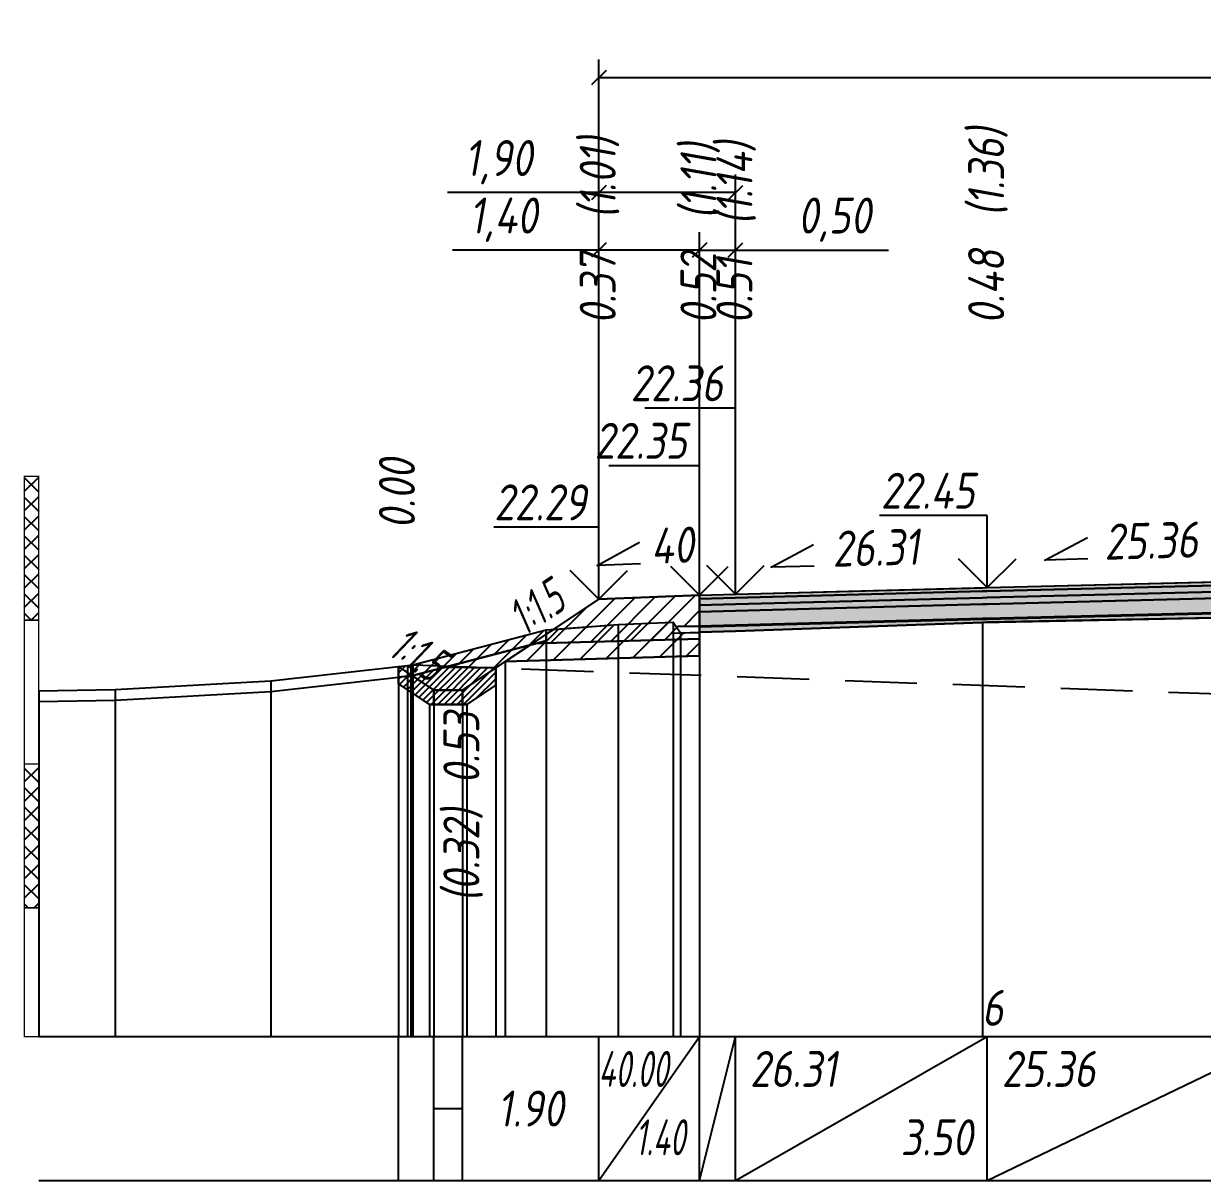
# Model space of a CAD drawing. Extents: x -717 to 1451, y -133302 to 233.
# Drawn here: x 78.9 to 160.9, y -95447 to -95366.6 of the extents above; entities that cross this region are included whole.
import ezdxf
from ezdxf.enums import TextEntityAlignment as Align

# ---------------------------------------------------------------- set-up
doc = ezdxf.new("R2010")
doc.units = 0
doc.linetypes.add('штриховая', pattern=[0.75, 0.5, -0.25])
for name, color, linetype in [('Интерполированный поперечник', 2, 'Continuous'), ('Код_514', 1, 'Continuous'), ('Контур_0', 7, 'Continuous'), ('Контур_2521', 7, 'Continuous'), ('Контур_2564', 7, 'Continuous'), ('Контур_2660', 7, 'Continuous'), ('Контур_2665', 7, 'Continuous'), ('Контур_400', 7, 'Continuous'), ('Контур_508', 7, 'Continuous'), ('Контур_512', 7, 'Continuous'), ('Контур_513', 7, 'Continuous'), ('Контур_818', 7, 'Continuous'), ('Красный поперечник', 1, 'Continuous'), ('Линейка абсолютных высот', 7, 'Continuous'), ('Объём_2501', 7, 'Continuous'), ('Объём_2564', 7, 'Continuous'), ('Объём_2650', 7, 'Continuous'), ('Объём_2660', 7, 'Continuous'), ('Объём_2661', 7, 'Continuous'), ('Объём_2663', 7, 'Continuous'), ('Объём_2664', 7, 'Continuous'), ('Объём_2665', 7, 'Continuous'), ('Объём_2666', 7, 'Continuous'), ('Откосы', 7, 'Continuous'), ('Отметки покрытия', 7, 'Continuous'), ('Рабочие отметки', 7, 'Continuous'), ('Рабочие отметки доп.', 7, 'Continuous'), ('Слои выравнивания', 7, 'Continuous'), ('Таблица', 7, 'Continuous'), ('Уклоны проезжей части', 7, 'Continuous'), ('Черный поперечник', 3, 'Continuous')]:
    doc.layers.add(name, color=color, linetype=linetype)
for name, color, linetype, true_color in [('Контур_2540', 2, 'Continuous', 0xffff00), ('Контур_2560', 2, 'Continuous', 0xffff00), ('Контур_2561', 7, 'Continuous', 0xff8040), ('Контур_2562', 3, 'Continuous', 0x00ff00), ('Контур_2563', 7, 'Continuous', 0xff8000), ('Контур_2570', 7, 'Continuous', 0x80ff00), ('Контур_2583', 3, 'Continuous', 0x00ff00), ('Контур_2584', 3, 'Continuous', 0x00ff00), ('Контур_2725', 7, 'Continuous', 0x323232), ('Контур_2736', 4, 'Continuous', 0x00ffff), ('Контур_2737', 4, 'Continuous', 0x00ffff), ('Контур_2738', 4, 'Continuous', 0x00ffff), ('Контур_2739', 4, 'Continuous', 0x00ffff), ('Контур_2741', 4, 'Continuous', 0x00ffff), ('Контур_2742', 4, 'Continuous', 0x00ffff), ('Контур_2743', 4, 'Continuous', 0x00ffff), ('Контур_2744', 7, 'Continuous', 0xa4ffff), ('Контур_2745', 7, 'Continuous', 0xa4ffff), ('Контур_2747', 4, 'Continuous', 0x00ffff), ('Контур_2748', 4, 'Continuous', 0x00ffff), ('Контур_2749', 4, 'Continuous', 0x00ffff), ('Контур_2750', 4, 'Continuous', 0x00ffff), ('Контур_2751', 4, 'Continuous', 0x00ffff), ('Контур_2752', 4, 'Continuous', 0x00ffff), ('Контур_2760', 7, 'Continuous', 0x323232), ('Контур_2761', 7, 'Continuous', 0x323232), ('Контур_2762', 7, 'Continuous', 0x323232), ('Контур_2763', 7, 'Continuous', 0x323232), ('Контур_2764', 7, 'Continuous', 0x323232), ('Контур_2765', 7, 'Continuous', 0x323232), ('Контур_402', 7, 'Continuous', 0xff6464), ('Контур_703', 4, 'Continuous', 0x00ffff), ('Контур_705', 4, 'Continuous', 0x00ffff), ('Контур_707', 4, 'Continuous', 0x00ffff), ('Контур_720', 131, 'Continuous', 0xaaffff), ('Объём_2520', 7, 'Continuous', 0x80ffff), ('Объём_2540', 2, 'Continuous', 0xffff00), ('Объём_2560', 2, 'Continuous', 0xffff00), ('Объём_2561', 7, 'Continuous', 0xff8040), ('Объём_2562', 3, 'Continuous', 0x00ff00), ('Объём_2563', 7, 'Continuous', 0xff8000), ('Объём_2570', 7, 'Continuous', 0x80ff00), ('Объём_2583', 3, 'Continuous', 0x00ff00), ('Объём_2584', 3, 'Continuous', 0x00ff00), ('Объём_2592', 3, 'Continuous', 0x00ff00), ('Объём_2596', 3, 'Continuous', 0x00ff00), ('Объём_2600', 7, 'Continuous', 0x808000), ('Объём_2620', 2, 'Continuous', 0xffff00), ('Объём_2746', 2, 'Continuous', 0xffff00)]:
    doc.layers.add(name, color=color, linetype=linetype, true_color=true_color)
doc.styles.get("Standard").update_dxf_attribs({"font": 'txt', "height": 2.5})
doc.styles.add('М', font='romand.shx', dxfattribs={"width": 0.8, "oblique": 10, "height": 2.5})
doc.dimstyles.new('ISO-25', dxfattribs={"dimtxt": 2.5, "dimasz": 2.5, "dimexe": 1.25, "dimexo": 0.625, "dimtad": 1, "dimtxsty": 'Standard', "dimcen": 2.5, "dimadec": 0, "dimazin": 0, "dimtfac": 1, "dimtmove": 0, "dimatfit": 3, "dimfxl": 1, "dimarcsym": 0})
pattern_1 = [(45.0000013, (0, 0), (-0.67351924, 0.673519211), []), (135.0000003, (0, 0), (-0.673519222, -0.67351923), [])]

# ---------------------------------------------------------------- blocks, each defined once
blk = doc.blocks.new('_Oblique')
at = {"color": 0, "linetype": 'ByBlock', "lineweight": -2}
blk.add_line((-0.5, -0.5), (0.5, 0.5), dxfattribs=at)
blk = doc.blocks.new('*D1892')
at = {"color": 0, "lineweight": -2, "transparency": 16777216}
for p, q in [((118.932, -95406.02), (118.932, -95381.062)), ((125.932, -95405.74), (125.932, -95381.062)), ((118.932, -95382.312), (108.761, -95382.312)), ((125.932, -95382.312), (118.932, -95382.312))]:
    blk.add_line(p, q, dxfattribs=at)
at = {"layer": 'Defpoints', "color": 0, "transparency": 16777216}
for p in [(125.932, -95382.312), (125.932, -95406.365), (118.932, -95406.645)]:
    blk.add_point(p, dxfattribs=at)
at = {"color": 0, "lineweight": -2, "transparency": 16777216, "rotation": 180}
blk.add_blockref('_Oblique', (118.932, -95382.312), dxfattribs=at)
at = {"color": 0, "lineweight": -2, "transparency": 16777216}
blk.add_blockref('_Oblique', (125.932, -95382.312), dxfattribs=at)
at = {"color": 0, "transparency": 16777216, "insert": (112.301, -95380.199), "char_height": 2.5, "width": 8.75, "attachment_point": 5, "style": 'М'}
blk.add_mtext('1,40', dxfattribs=at)
blk = doc.blocks.new('*D1894')
at = {"color": 0, "lineweight": -2, "transparency": 16777216}
for p, q in [((125.932, -95405.74), (125.932, -95381.062)), ((128.432, -95405.674), (128.432, -95381.062)), ((125.932, -95382.312), (128.432, -95382.312)), ((128.432, -95382.312), (139.076, -95382.312))]:
    blk.add_line(p, q, dxfattribs=at)
at = {"layer": 'Defpoints', "color": 0, "transparency": 16777216}
for p in [(128.432, -95382.312), (125.932, -95406.365), (128.432, -95406.299)]:
    blk.add_point(p, dxfattribs=at)
at = {"color": 0, "lineweight": -2, "transparency": 16777216, "rotation": 180}
blk.add_blockref('_Oblique', (125.932, -95382.312), dxfattribs=at)
at = {"color": 0, "lineweight": -2, "transparency": 16777216}
blk.add_blockref('_Oblique', (128.432, -95382.312), dxfattribs=at)
at = {"color": 0, "transparency": 16777216, "insert": (135.315, -95380.199), "char_height": 2.5, "width": 9.16667, "attachment_point": 5, "style": 'М'}
blk.add_mtext('0,50', dxfattribs=at)
blk = doc.blocks.new('*D1897')
at = {"color": 0, "lineweight": -2, "transparency": 16777216}
for p, q in [((118.932, -95406.02), (118.932, -95377.062)), ((128.432, -95405.674), (128.432, -95377.062)), ((118.932, -95378.312), (108.422, -95378.312)), ((128.432, -95378.312), (118.932, -95378.312))]:
    blk.add_line(p, q, dxfattribs=at)
at = {"layer": 'Defpoints', "color": 0, "transparency": 16777216}
for p in [(128.432, -95378.312), (128.432, -95406.299), (118.932, -95406.645)]:
    blk.add_point(p, dxfattribs=at)
at = {"color": 0, "lineweight": -2, "transparency": 16777216, "rotation": 180}
blk.add_blockref('_Oblique', (118.932, -95378.312), dxfattribs=at)
at = {"color": 0, "lineweight": -2, "transparency": 16777216}
blk.add_blockref('_Oblique', (128.432, -95378.312), dxfattribs=at)
at = {"color": 0, "transparency": 16777216, "insert": (111.962, -95376.199), "char_height": 2.5, "width": 8.75, "attachment_point": 5, "style": 'М'}
blk.add_mtext('1,90', dxfattribs=at)
blk = doc.blocks.new('*D1898')
at = {"color": 0, "lineweight": -2, "transparency": 16777216}
for p, q in [((118.932, -95406.02), (118.932, -95369.062)), ((214.432, -95404.145), (214.432, -95369.062)), ((118.932, -95370.312), (214.432, -95370.312))]:
    blk.add_line(p, q, dxfattribs=at)
at = {"layer": 'Defpoints', "color": 0, "transparency": 16777216}
for p in [(214.432, -95370.312), (214.432, -95404.77), (118.932, -95406.645)]:
    blk.add_point(p, dxfattribs=at)
at = {"color": 0, "lineweight": -2, "transparency": 16777216, "rotation": 180}
blk.add_blockref('_Oblique', (118.932, -95370.312), dxfattribs=at)
at = {"color": 0, "lineweight": -2, "transparency": 16777216}
blk.add_blockref('_Oblique', (214.432, -95370.312), dxfattribs=at)
at = {"color": 0, "transparency": 16777216, "insert": (166.682, -95368.199), "char_height": 2.5, "width": 10.41667, "attachment_point": 5, "style": 'М'}
blk.add_mtext('19,10', dxfattribs=at)

msp = doc.modelspace()

# ---------------------------------------------------------------- hatches: boundary and pattern name
at = {"transparency": 33554681}
h = msp.add_hatch(dxfattribs=at)
h.set_pattern_fill('ANGLE', color=256)
h.set_pattern_definition([(0, (0, 0), (0, 6.985), [5.08, -1.905]), (90, (0, 0), (-6.985, 4e-16), [5.08, -1.905])])
h.paths.add_polyline_path([(105.628, -95411.942), (105.86, -95411.93), (105.942, -95411.918), (108.266, -95411.31), (111.766, -95411.359), (111.766, -95412.561), (109.758, -95413.9), (107.152, -95413.9), (105, -95412.465), (105, -95412.013)])
at = {"layer": 'Линейка абсолютных высот'}
h = msp.add_hatch(dxfattribs=at)
h.set_pattern_fill('ANSI37', scale=0.3, style=0)
h.set_pattern_definition(pattern_1)
h.paths.add_polyline_path([(80, -95408.042), (80, -95398.042), (79, -95398.042), (79, -95408.042)])
h = msp.add_hatch(dxfattribs=at)
h.set_pattern_fill('ANSI37', scale=0.3, style=0)
h.set_pattern_definition(pattern_1)
h.paths.add_polyline_path([(80, -95428.042), (80, -95418.042), (79, -95418.042), (79, -95428.042)])
at = {"layer": 'Объём_2563'}
h = msp.add_hatch(dxfattribs=at)
h.set_pattern_fill('ANSI31', color=256, scale=0.3)
h.paths.add_polyline_path([(118.932, -95406.582), (125.932, -95406.302), (125.932, -95408.452), (124.432, -95408.491), (123.508, -95409.416), (114.319, -95409.658)])
at = {"layer": 'Объём_2570'}
h = msp.add_hatch(dxfattribs=at)
h.set_pattern_fill('ANSI31', color=256, scale=0.2)
h.paths.add_polyline_path([(115.275, -95409.475), (105.942, -95411.918), (105.86, -95411.93), (105.628, -95411.942), (105, -95412.013), (105, -95411.263), (105.628, -95411.192), (105.86, -95411.18), (105.942, -95411.168), (115.275, -95408.725)])
at = {"layer": 'Объём_2600'}
h = msp.add_hatch(dxfattribs=at)
h.set_pattern_fill('ANSI31', color=6, scale=0.4)
h.paths.add_polyline_path([(125.932, -95410.522), (112.414, -95410.928), (111.766, -95411.359), (108.266, -95411.31), (115.275, -95409.475), (115.275, -95408.725), (120.267, -95408.333), (124.103, -95408.182), (124.603, -95408.932), (125.932, -95408.885)])
at = {"layer": 'Объём_2620'}
h = msp.add_hatch(dxfattribs=at)
h.set_pattern_fill('ANSI31', color=2, scale=0.1)
h.paths.add_polyline_path([(105.628, -95411.942), (105.86, -95411.93), (105.942, -95411.918), (108.266, -95411.31), (111.766, -95411.359), (111.766, -95412.561), (109.758, -95413.9), (107.152, -95413.9), (105, -95412.465), (105, -95412.013)])
at = {"layer": 'Слои выравнивания'}
for color, points in [(2, [(125.932, -95406.302), (128.432, -95406.236), (145.609, -95405.784), (145.932, -95405.776), (166.429, -95405.256), (166.682, -95405.25), (166.682, -95405.5), (166.429, -95405.506), (145.932, -95406.026), (145.609, -95406.034), (128.432, -95406.486), (125.932, -95406.552)]), (3, [(125.932, -95406.552), (128.432, -95406.486), (145.609, -95406.034), (145.932, -95406.026), (166.429, -95405.506), (166.682, -95405.5), (166.682, -95405.95), (166.429, -95405.956), (145.932, -95406.476), (145.609, -95406.484), (128.432, -95406.936), (125.932, -95407.002)]), (4, [(125.932, -95407.002), (128.432, -95406.936), (145.609, -95406.484), (145.932, -95406.476), (166.429, -95405.956), (166.682, -95405.95), (166.682, -95406.4), (166.429, -95406.406), (145.932, -95406.926), (145.609, -95406.934), (128.432, -95407.386), (125.932, -95407.452)]), (5, [(125.932, -95407.452), (128.432, -95407.386), (145.609, -95406.934), (145.932, -95406.926), (166.429, -95406.406), (166.682, -95406.4), (166.682, -95407.4), (166.429, -95407.406), (145.932, -95407.926), (145.609, -95407.934), (128.432, -95408.386), (125.932, -95408.452)]), (7, [(125.932, -95408.452), (128.432, -95408.386), (145.609, -95407.934), (145.932, -95407.926), (166.429, -95407.406), (166.682, -95407.4), (166.682, -95407.45), (166.429, -95407.456), (145.932, -95407.976), (145.609, -95407.984), (128.432, -95408.436), (125.932, -95408.502)]), (6, [(125.932, -95408.502), (128.432, -95408.436), (145.609, -95407.984), (145.932, -95407.976), (166.429, -95407.456), (166.682, -95407.45), (166.682, -95407.792), (166.429, -95407.797), (145.932, -95408.188), (145.609, -95408.194), (128.432, -95408.797), (125.932, -95408.885)])]:
    msp.add_hatch(color=color, dxfattribs=at).paths.add_polyline_path(points)

# ---------------------------------------------------------------- linework, layer by layer
at = {"layer": 'Интерполированный поперечник', "linetype": 'штриховая', "ltscale": 10, "flags": 128}
msp.add_lwpolyline([(106.067, -95411.154), (241.078, -95416.012)], dxfattribs=at)
at = {"layer": 'Код_514'}
for p, q in [((105, -95447), (105, -95437)), ((107.455, -95447), (107.455, -95437)), ((109.455, -95447), (109.455, -95437)), ((118.932, -95447), (118.932, -95437)), ((118.932, -95447), (125.932, -95437)), ((125.932, -95447), (125.932, -95437)), ((125.932, -95447), (128.432, -95437)), ((128.432, -95447), (128.432, -95437)), ((128.432, -95447), (145.932, -95437)), ((145.932, -95447), (145.932, -95437)), ((145.932, -95447), (166.682, -95437)), ((107.455, -95442), (109.455, -95442))]:
    msp.add_line(p, q, dxfattribs=at)
at = {"layer": 'Контур_0', "flags": 128}
for points in [[(118.932, -95406.582), (111.766, -95411.359), (111.766, -95411.359), (111.766, -95411.359), (111.766, -95411.359), (111.766, -95411.359), (111.766, -95411.359), (111.766, -95411.359), (111.766, -95411.359), (111.766, -95411.359), (111.766, -95411.359), (111.766, -95411.359), (111.766, -95411.359), (111.766, -95411.359), (111.766, -95411.359), (109.455, -95412.9), (107.455, -95412.9), (105, -95411.263), (105, -95411.263), (105, -95411.263), (105, -95411.263), (105, -95411.263), (105, -95411.263), (105, -95411.263), (105, -95411.263), (105, -95411.263), (105, -95411.263), (105, -95411.263), (105, -95411.263), (105, -95411.263)], [(118.932, -95406.582), (111.766, -95411.359), (111.766, -95411.359), (111.766, -95411.359), (111.766, -95411.359), (111.766, -95411.359), (111.766, -95411.359), (111.766, -95411.359), (111.766, -95411.359), (111.766, -95411.359), (111.766, -95411.359), (111.766, -95411.359), (111.766, -95411.359), (111.766, -95411.359), (111.766, -95411.359), (109.455, -95412.9)], [(114.319, -95409.658), (123.508, -95409.416), (124.432, -95408.491), (125.932, -95408.452)], [(124.432, -95408.491), (125.932, -95408.452), (125.932, -95409.352), (123.508, -95409.416), (124.432, -95408.491), (124.432, -95408.491)]]:
    msp.add_lwpolyline(points, dxfattribs=at)
at = {"layer": 'Контур_2521', "color": 250, "flags": 128}
msp.add_lwpolyline([(123.97, -95408.954), (125.932, -95408.902)], dxfattribs=at)
at = {"layer": 'Контур_2540', "flags": 128}
msp.add_lwpolyline([(123.508, -95409.416), (125.932, -95409.352), (125.932, -95410.522), (112.414, -95410.928), (114.319, -95409.658), (123.508, -95409.416), (123.508, -95409.416)], dxfattribs=at)
at = {"layer": 'Контур_2560', "flags": 128}
msp.add_lwpolyline([(118.932, -95406.582), (118.932, -95406.582), (118.932, -95406.582), (125.932, -95406.302)], dxfattribs=at)
at = {"layer": 'Контур_2561', "flags": 128}
msp.add_lwpolyline([(125.932, -95406.302), (125.932, -95406.302), (118.932, -95406.582), (118.932, -95406.582), (125.932, -95406.302)], dxfattribs=at)
at = {"layer": 'Контур_2562', "flags": 128}
msp.add_lwpolyline([(118.932, -95406.582), (118.932, -95406.582), (118.932, -95406.582), (118.932, -95406.582), (118.932, -95406.582)], dxfattribs=at)
at = {"layer": 'Контур_2563', "flags": 128}
msp.add_lwpolyline([(118.932, -95406.582), (125.932, -95406.302), (125.932, -95408.452), (124.432, -95408.491), (123.508, -95409.416), (114.319, -95409.658), (118.932, -95406.582), (118.932, -95406.582)], dxfattribs=at)
at = {"layer": 'Контур_2564', "flags": 128}
msp.add_lwpolyline([(118.932, -95406.582), (125.932, -95406.302)], dxfattribs=at)
at = {"layer": 'Контур_2570', "flags": 128}
msp.add_lwpolyline([(80, -95413.707), (85.305, -95413.604), (96.144, -95413.013), (105.628, -95411.942), (105.86, -95411.93), (105.942, -95411.918), (105.942, -95411.918), (106.013, -95411.897), (115.275, -95409.475), (115.275, -95408.725), (120.267, -95408.333), (124.103, -95408.182), (124.603, -95408.932), (145.609, -95408.194), (166.429, -95407.797)], dxfattribs=at)
at = {"layer": 'Контур_2583', "flags": 128}
for points in [[(105, -95412.465), (107.152, -95413.9), (107.455, -95413.9), (107.455, -95412.9), (105, -95411.263), (105, -95412.465)], [(111.766, -95412.561), (111.766, -95411.359), (109.455, -95412.9), (109.455, -95413.9), (109.758, -95413.9), (111.766, -95412.561)]]:
    msp.add_lwpolyline(points, dxfattribs=at)
at = {"layer": 'Контур_2584', "flags": 128}
msp.add_lwpolyline([(109.455, -95413.9), (109.455, -95412.9), (107.455, -95412.9), (107.455, -95413.9), (109.455, -95413.9)], dxfattribs=at)
at = {"layer": 'Контур_2660', "flags": 128}
msp.add_lwpolyline([(112.414, -95410.928), (125.932, -95410.522)], dxfattribs=at)
at = {"layer": 'Контур_2665', "flags": 128}
msp.add_lwpolyline([(118.932, -95406.582), (118.932, -95406.582)], dxfattribs=at)
at = {"layer": 'Контур_2725', "flags": 128}
msp.add_lwpolyline([(125.932, -95408.885), (128.432, -95408.797), (145.609, -95408.194), (145.932, -95408.188), (166.429, -95407.797), (166.682, -95407.792), (187.432, -95407.372), (188.844, -95407.344), (204.932, -95407.111), (207.432, -95407.075)], dxfattribs=at)
at = {"layer": 'Контур_2736', "flags": 128}
for points in [[(118.932, -95406.582), (111.766, -95411.359)], [(111.766, -95411.359), (109.455, -95412.9)]]:
    msp.add_lwpolyline(points, dxfattribs=at)
at = {"layer": 'Контур_2737', "flags": 128}
msp.add_lwpolyline([(111.766, -95411.359), (111.766, -95411.359)], dxfattribs=at)
at = {"layer": 'Контур_2738', "flags": 128}
msp.add_lwpolyline([(111.766, -95411.359), (111.766, -95411.359)], dxfattribs=at)
at = {"layer": 'Контур_2739', "flags": 128}
msp.add_lwpolyline([(111.766, -95411.359), (111.766, -95411.359)], dxfattribs=at)
at = {"layer": 'Контур_2741', "flags": 128}
msp.add_lwpolyline([(105, -95411.263), (105, -95411.263)], dxfattribs=at)
at = {"layer": 'Контур_2742', "flags": 128}
msp.add_lwpolyline([(105, -95411.263), (105, -95411.263)], dxfattribs=at)
at = {"layer": 'Контур_2743', "flags": 128}
msp.add_lwpolyline([(105, -95411.263), (105, -95411.263)], dxfattribs=at)
at = {"layer": 'Контур_2744', "flags": 128}
msp.add_lwpolyline([(105, -95411.263), (105, -95411.263)], dxfattribs=at)
msp.add_lwpolyline([(105, -95411.263), (105, -95411.263)], dxfattribs=at)
msp.add_lwpolyline([(105, -95411.263), (105, -95411.263)], dxfattribs=at)
msp.add_lwpolyline([(105, -95411.263), (105, -95411.263)], dxfattribs=at)
msp.add_lwpolyline([(105, -95411.263), (105, -95411.263)], dxfattribs=at)
msp.add_lwpolyline([(105, -95411.263), (105, -95411.263)], dxfattribs=at)
at = {"layer": 'Контур_2745', "flags": 128}
msp.add_lwpolyline([(111.766, -95411.359), (111.766, -95411.359)], dxfattribs=at)
msp.add_lwpolyline([(111.766, -95411.359), (111.766, -95411.359)], dxfattribs=at)
msp.add_lwpolyline([(111.766, -95411.359), (111.766, -95411.359)], dxfattribs=at)
msp.add_lwpolyline([(111.766, -95411.359), (111.766, -95411.359)], dxfattribs=at)
msp.add_lwpolyline([(111.766, -95411.359), (111.766, -95411.359)], dxfattribs=at)
msp.add_lwpolyline([(111.766, -95411.359), (111.766, -95411.359)], dxfattribs=at)
at = {"layer": 'Контур_2747', "flags": 128}
msp.add_lwpolyline([(111.766, -95411.359), (111.766, -95411.359)], dxfattribs=at)
at = {"layer": 'Контур_2748', "flags": 128}
msp.add_lwpolyline([(111.766, -95411.359), (111.766, -95411.359)], dxfattribs=at)
at = {"layer": 'Контур_2749', "flags": 128}
msp.add_lwpolyline([(111.766, -95411.359), (111.766, -95411.359)], dxfattribs=at)
at = {"layer": 'Контур_2750', "flags": 128}
msp.add_lwpolyline([(105, -95411.263), (105, -95411.263)], dxfattribs=at)
at = {"layer": 'Контур_2751', "flags": 128}
msp.add_lwpolyline([(105, -95411.263), (105, -95411.263)], dxfattribs=at)
at = {"layer": 'Контур_2752', "flags": 128}
msp.add_lwpolyline([(105, -95411.263), (105, -95411.263)], dxfattribs=at)
at = {"layer": 'Контур_2760', "flags": 128}
msp.add_lwpolyline([(125.932, -95406.302), (128.432, -95406.236), (145.609, -95405.784), (145.932, -95405.776), (166.429, -95405.256), (166.682, -95405.25), (187.432, -95405.019), (188.844, -95405.002), (204.932, -95404.817), (207.432, -95404.788)], dxfattribs=at)
at = {"layer": 'Контур_2761', "flags": 128}
msp.add_lwpolyline([(125.932, -95406.552), (128.432, -95406.486), (145.609, -95406.034), (145.932, -95406.026), (166.429, -95405.506), (166.682, -95405.5), (187.432, -95405.269), (188.844, -95405.252), (204.932, -95405.067), (207.432, -95405.038)], dxfattribs=at)
at = {"layer": 'Контур_2762', "flags": 128}
msp.add_lwpolyline([(125.932, -95407.002), (128.432, -95406.936), (145.609, -95406.484), (145.932, -95406.476), (166.429, -95405.956), (166.682, -95405.95), (187.432, -95405.719), (188.844, -95405.702), (204.932, -95405.517), (207.432, -95405.488)], dxfattribs=at)
at = {"layer": 'Контур_2763', "flags": 128}
msp.add_lwpolyline([(125.932, -95407.452), (128.432, -95407.386), (145.609, -95406.934), (145.932, -95406.926), (166.429, -95406.406), (166.682, -95406.4), (187.432, -95406.169), (188.844, -95406.152), (204.932, -95405.967), (207.432, -95405.938)], dxfattribs=at)
at = {"layer": 'Контур_2764', "flags": 128}
msp.add_lwpolyline([(125.932, -95408.452), (128.432, -95408.386), (145.609, -95407.934), (145.932, -95407.926), (166.429, -95407.406), (166.682, -95407.4), (187.432, -95407.169), (188.844, -95407.152), (204.932, -95406.967), (207.432, -95406.938)], dxfattribs=at)
at = {"layer": 'Контур_2765', "flags": 128}
msp.add_lwpolyline([(125.932, -95408.502), (128.432, -95408.436), (145.609, -95407.984), (145.932, -95407.976), (166.429, -95407.456), (166.682, -95407.45), (187.432, -95407.219), (188.844, -95407.202), (204.932, -95407.017), (207.432, -95406.988)], dxfattribs=at)
at = {"layer": 'Контур_400', "flags": 128}
msp.add_lwpolyline([(125.932, -95406.302), (128.432, -95406.236), (128.432, -95406.236), (128.432, -95406.236), (128.432, -95406.236), (128.432, -95406.236), (128.432, -95406.236), (145.932, -95405.776), (166.682, -95405.25)], dxfattribs=at)
at = {"layer": 'Контур_402', "flags": 128}
msp.add_lwpolyline([(112.414, -95410.928), (125.932, -95410.522), (125.932, -95408.885), (145.609, -95408.194), (166.429, -95407.797), (166.682, -95407.792), (188.844, -95407.344), (207.432, -95407.075), (207.432, -95410.522), (223.896, -95411.016)], dxfattribs=at)
at = {"layer": 'Контур_508', "flags": 128}
msp.add_lwpolyline([(105, -95412.465), (107.152, -95413.9), (107.455, -95413.9), (109.455, -95413.9), (109.758, -95413.9), (111.766, -95412.561), (111.766, -95411.359), (112.414, -95410.928), (125.932, -95410.522), (125.932, -95408.885), (145.609, -95408.194), (166.429, -95407.797), (166.682, -95407.792), (188.844, -95407.344), (207.432, -95407.075), (207.432, -95410.522), (223.896, -95411.016), (229.122, -95414.5), (229.122, -95415.702), (232.569, -95418), (232.872, -95418), (234.872, -95418), (235.174, -95418), (236.596, -95417.052)], dxfattribs=at)
at = {"layer": 'Контур_512', "flags": 128}
msp.add_lwpolyline([(105, -95412.465), (107.152, -95413.9), (107.455, -95413.9), (109.455, -95413.9), (109.758, -95413.9), (111.766, -95412.561), (111.766, -95411.359), (112.414, -95410.928), (125.932, -95410.522)], dxfattribs=at)
at = {"layer": 'Контур_513', "flags": 128}
msp.add_lwpolyline([(105, -95412.465), (107.152, -95413.9), (107.455, -95413.9), (109.455, -95413.9), (109.758, -95413.9), (111.766, -95412.561), (111.766, -95411.359), (112.414, -95410.928), (125.932, -95410.522), (125.932, -95408.885), (145.609, -95408.194), (166.429, -95407.797), (166.682, -95407.792), (188.844, -95407.344), (207.432, -95407.075), (207.432, -95410.522), (223.896, -95411.016), (229.122, -95414.5), (229.122, -95415.702), (232.569, -95418), (232.872, -95418), (234.872, -95418), (235.174, -95418), (236.596, -95417.052)], dxfattribs=at)
at = {"layer": 'Контур_703', "flags": 128}
msp.add_lwpolyline([(118.932, -95406.582), (111.766, -95411.359)], dxfattribs=at)
at = {"layer": 'Контур_705', "flags": 128}
msp.add_lwpolyline([(111.766, -95411.359), (111.766, -95411.359)], dxfattribs=at)
at = {"layer": 'Контур_707', "flags": 128}
msp.add_lwpolyline([(107.455, -95412.9), (105, -95411.263)], dxfattribs=at)
at = {"layer": 'Контур_720', "flags": 128}
msp.add_lwpolyline([(109.455, -95412.9), (107.455, -95412.9)], dxfattribs=at)
at = {"layer": 'Контур_818', "flags": 128}
msp.add_lwpolyline([(105, -95412.013), (105.628, -95411.942), (105.86, -95411.93), (105.942, -95411.918), (105.942, -95411.918), (106.013, -95411.897), (115.275, -95409.475), (115.275, -95408.725), (120.267, -95408.333), (124.103, -95408.182), (124.603, -95408.932), (145.609, -95408.194), (166.429, -95407.797), (166.682, -95407.792), (188.844, -95407.344), (210.289, -95407.033), (210.789, -95406.283), (216.808, -95406.736), (219.733, -95407.256), (219.733, -95408.006), (234.07, -95413.097), (236.596, -95413.774)], dxfattribs=at)
at = {"layer": 'Красный поперечник'}
for p, q in [((145.932, -95405.776), (166.682, -95405.25)), ((118.932, -95406.582), (125.932, -95406.302)), ((125.932, -95406.302), (128.432, -95406.236)), ((128.432, -95406.236), (145.932, -95405.776)), ((109.455, -95412.9), (118.932, -95406.582)), ((125.932, -95410.522), (125.932, -95437)), ((105, -95411.263), (107.455, -95412.9)), ((111.766, -95411.359), (111.766, -95437)), ((112.414, -95410.928), (112.414, -95437)), ((105, -95412.465), (105, -95437)), ((107.455, -95412.9), (109.455, -95412.9)), ((111.766, -95412.561), (111.766, -95437)), ((107.152, -95413.9), (107.152, -95437)), ((107.455, -95413.9), (107.455, -95437)), ((109.455, -95413.9), (109.455, -95437)), ((109.758, -95413.9), (109.758, -95437))]:
    msp.add_line(p, q, dxfattribs=at)
at = {"layer": 'Линейка абсолютных высот', "color": 7, "const_width": 0.1, "flags": 128}
for points in [[(80, -95408.042), (80, -95398.042), (79, -95398.042), (79, -95408.042), (80, -95408.042)], [(80, -95418.042), (80, -95408.042), (79, -95408.042), (79, -95418.042), (80, -95418.042)], [(80, -95428.042), (80, -95418.042), (79, -95418.042), (79, -95428.042), (80, -95428.042)], [(80, -95437), (80, -95428.042), (79, -95428.042), (79, -95437), (80, -95437)]]:
    msp.add_lwpolyline(points, dxfattribs=at)
at = {"layer": 'Объём_2501', "flags": 128}
msp.add_lwpolyline([(125.932, -95406.302), (128.432, -95406.236), (128.432, -95406.236), (128.432, -95406.236), (128.432, -95406.236), (128.432, -95406.236), (128.432, -95406.236), (145.932, -95405.776), (166.682, -95405.25)], dxfattribs=at)
at = {"layer": 'Объём_2520', "color": 250, "flags": 128}
msp.add_lwpolyline([(124.432, -95408.491), (125.932, -95408.452), (125.932, -95409.352), (123.508, -95409.416), (124.432, -95408.491), (124.432, -95408.491)], dxfattribs=at)
at = {"layer": 'Объём_2540', "flags": 128}
msp.add_lwpolyline([(123.508, -95409.416), (125.932, -95409.352), (125.932, -95410.522), (112.414, -95410.928), (114.319, -95409.658), (123.508, -95409.416), (123.508, -95409.416)], dxfattribs=at)
at = {"layer": 'Объём_2560', "flags": 128}
msp.add_lwpolyline([(118.932, -95406.582), (118.932, -95406.582), (118.932, -95406.582), (125.932, -95406.302)], dxfattribs=at)
at = {"layer": 'Объём_2561', "flags": 128}
msp.add_lwpolyline([(125.932, -95406.302), (125.932, -95406.302), (118.932, -95406.582), (118.932, -95406.582), (125.932, -95406.302)], dxfattribs=at)
at = {"layer": 'Объём_2562', "flags": 128}
msp.add_lwpolyline([(118.932, -95406.582), (118.932, -95406.582), (118.932, -95406.582), (118.932, -95406.582), (118.932, -95406.582)], dxfattribs=at)
at = {"layer": 'Объём_2563', "color": 250, "flags": 128}
msp.add_lwpolyline([(118.932, -95406.582), (125.932, -95406.302), (125.932, -95408.452), (124.432, -95408.491), (123.508, -95409.416), (114.319, -95409.658), (118.932, -95406.582), (118.932, -95406.582)], dxfattribs=at)
at = {"layer": 'Объём_2564', "flags": 128}
msp.add_lwpolyline([(118.932, -95406.582), (125.932, -95406.302)], dxfattribs=at)
at = {"layer": 'Объём_2570', "flags": 128}
msp.add_lwpolyline([(115.275, -95409.475), (105.942, -95411.918), (105.86, -95411.93), (105.628, -95411.942), (105, -95412.013), (105, -95411.263), (105.628, -95411.192), (105.86, -95411.18), (105.942, -95411.168), (115.275, -95408.725), (115.275, -95409.475), (115.275, -95409.475)], dxfattribs=at)
at = {"layer": 'Объём_2583', "flags": 128}
for points in [[(105, -95412.465), (107.152, -95413.9), (107.455, -95413.9), (107.455, -95412.9), (105, -95411.263), (105, -95412.465)], [(111.766, -95412.561), (111.766, -95411.359), (109.455, -95412.9), (109.455, -95413.9), (109.758, -95413.9), (111.766, -95412.561)]]:
    msp.add_lwpolyline(points, dxfattribs=at)
at = {"layer": 'Объём_2584', "flags": 128}
msp.add_lwpolyline([(109.455, -95413.9), (109.455, -95412.9), (107.455, -95412.9), (107.455, -95413.9), (109.455, -95413.9)], dxfattribs=at)
at = {"layer": 'Объём_2592', "flags": 128}
for points in [[(107.455, -95412.9), (105, -95411.263)], [(111.766, -95411.359), (109.455, -95412.9)]]:
    msp.add_lwpolyline(points, dxfattribs=at)
at = {"layer": 'Объём_2596', "flags": 128}
msp.add_lwpolyline([(109.455, -95412.9), (107.455, -95412.9)], dxfattribs=at)
at = {"layer": 'Объём_2620', "flags": 128}
msp.add_lwpolyline([(105.628, -95411.942), (105.86, -95411.93), (105.942, -95411.918), (108.266, -95411.31), (111.766, -95411.359), (111.766, -95412.561), (109.758, -95413.9), (107.152, -95413.9), (105, -95412.465), (105, -95412.013), (105.628, -95411.942), (105.628, -95411.942)], dxfattribs=at)
at = {"layer": 'Объём_2650', "color": 6, "flags": 128}
msp.add_lwpolyline([(125.932, -95410.522), (112.414, -95410.928), (111.766, -95411.359), (108.266, -95411.31), (115.275, -95409.475), (115.275, -95408.725), (120.267, -95408.333), (124.103, -95408.182), (124.603, -95408.932), (125.932, -95408.885), (125.932, -95410.522), (125.932, -95410.522)], dxfattribs=at)
at = {"layer": 'Объём_2660', "flags": 128}
msp.add_lwpolyline([(112.414, -95410.928), (125.932, -95410.522)], dxfattribs=at)
at = {"layer": 'Объём_2661', "flags": 128}
msp.add_lwpolyline([(118.932, -95406.582), (111.766, -95411.359)], dxfattribs=at)
at = {"layer": 'Объём_2663', "flags": 128}
for points in [[(107.455, -95412.9), (105, -95411.263)], [(111.766, -95411.359), (109.455, -95412.9)]]:
    msp.add_lwpolyline(points, dxfattribs=at)
at = {"layer": 'Объём_2664', "flags": 128}
msp.add_lwpolyline([(109.455, -95412.9), (107.455, -95412.9)], dxfattribs=at)
at = {"layer": 'Объём_2665', "flags": 128}
msp.add_lwpolyline([(118.932, -95406.582), (118.932, -95406.582)], dxfattribs=at)
at = {"layer": 'Объём_2666', "flags": 128}
msp.add_lwpolyline([(118.932, -95406.582), (111.766, -95411.359)], dxfattribs=at)
at = {"layer": 'Объём_2746', "flags": 128}
for points in [[(115.275, -95409.475), (115.275, -95409.02), (115.776, -95408.686), (120.267, -95408.333), (124.103, -95408.182), (124.603, -95408.932), (124.603, -95410.562), (112.414, -95410.928), (114.151, -95409.769), (115.275, -95409.475), (115.275, -95409.475)], [(109.758, -95413.9), (107.152, -95413.9), (105, -95412.465), (105, -95412.013), (105.628, -95411.942), (105.86, -95411.93), (105.97, -95411.91), (107.455, -95412.9), (109.455, -95412.9), (111.766, -95411.359), (111.766, -95412.561), (109.758, -95413.9), (109.758, -95413.9)]]:
    msp.add_lwpolyline(points, dxfattribs=at)
at = {"layer": 'Откосы', "color": 1, "flags": 128}
for points in [[(152.927, -95403.788), (149.928, -95403.864), (152.889, -95402.288)], [(121.817, -95404.121), (118.819, -95404.241), (121.757, -95402.622)], [(133.901, -95404.282), (130.902, -95404.361), (133.861, -95402.782)]]:
    msp.add_lwpolyline(points, dxfattribs=at)
at = {"layer": 'Отметки покрытия', "color": 1}
for p, q in [((128.432, -95393.302), (122.132, -95393.302)), ((128.432, -95406.236), (128.432, -95393.302)), ((125.932, -95397.302), (119.632, -95397.302)), ((125.932, -95406.302), (125.932, -95397.302)), ((145.932, -95400.776), (138.432, -95400.776)), ((145.932, -95405.776), (145.932, -95400.776)), ((118.932, -95401.582), (111.632, -95401.582)), ((118.932, -95406.582), (118.932, -95401.582)), ((145.932, -95405.776), (143.932, -95403.776)), ((145.932, -95405.776), (147.932, -95403.776)), ((118.932, -95406.582), (116.932, -95404.582)), ((118.932, -95406.582), (120.932, -95404.582)), ((125.932, -95406.302), (123.932, -95404.302)), ((125.932, -95406.302), (127.932, -95404.302)), ((128.432, -95406.236), (126.432, -95404.236)), ((128.432, -95406.236), (130.432, -95404.236))]:
    msp.add_line(p, q, dxfattribs=at)
at = {"layer": 'Слои выравнивания'}
msp.add_line((125.932, -95406.302), (125.932, -95437), dxfattribs=at)
at = {"layer": 'Слои выравнивания', "color": 2, "flags": 128}
msp.add_lwpolyline([(125.932, -95406.302), (128.432, -95406.236), (145.609, -95405.784), (145.932, -95405.776), (166.429, -95405.256), (166.682, -95405.25), (166.682, -95405.5), (166.429, -95405.506), (145.932, -95406.026), (145.609, -95406.034), (128.432, -95406.486), (125.932, -95406.552)], close=True, dxfattribs=at)
at = {"layer": 'Слои выравнивания', "color": 3, "flags": 128}
msp.add_lwpolyline([(125.932, -95406.552), (128.432, -95406.486), (145.609, -95406.034), (145.932, -95406.026), (166.429, -95405.506), (166.682, -95405.5), (166.682, -95405.95), (166.429, -95405.956), (145.932, -95406.476), (145.609, -95406.484), (128.432, -95406.936), (125.932, -95407.002)], close=True, dxfattribs=at)
at = {"layer": 'Слои выравнивания', "color": 4, "flags": 128}
msp.add_lwpolyline([(125.932, -95407.002), (128.432, -95406.936), (145.609, -95406.484), (145.932, -95406.476), (166.429, -95405.956), (166.682, -95405.95), (166.682, -95406.4), (166.429, -95406.406), (145.932, -95406.926), (145.609, -95406.934), (128.432, -95407.386), (125.932, -95407.452)], close=True, dxfattribs=at)
at = {"layer": 'Слои выравнивания', "color": 5, "flags": 128}
msp.add_lwpolyline([(125.932, -95407.452), (128.432, -95407.386), (145.609, -95406.934), (145.932, -95406.926), (166.429, -95406.406), (166.682, -95406.4), (166.682, -95407.4), (166.429, -95407.406), (145.932, -95407.926), (145.609, -95407.934), (128.432, -95408.386), (125.932, -95408.452)], close=True, dxfattribs=at)
at = {"layer": 'Слои выравнивания', "color": 7, "flags": 128}
msp.add_lwpolyline([(125.932, -95408.452), (128.432, -95408.386), (145.609, -95407.934), (145.932, -95407.926), (166.429, -95407.406), (166.682, -95407.4), (166.682, -95407.45), (166.429, -95407.456), (145.932, -95407.976), (145.609, -95407.984), (128.432, -95408.436), (125.932, -95408.502)], close=True, dxfattribs=at)
at = {"layer": 'Слои выравнивания', "color": 6, "flags": 128}
msp.add_lwpolyline([(125.932, -95408.502), (128.432, -95408.436), (145.609, -95407.984), (145.932, -95407.976), (166.429, -95407.456), (166.682, -95407.45), (166.682, -95407.792), (166.429, -95407.797), (145.932, -95408.188), (145.609, -95408.194), (128.432, -95408.797), (125.932, -95408.885)], close=True, dxfattribs=at)
at = {"layer": 'Таблица'}
for p, q in [((80, -95437), (261.596, -95437)), ((80, -95447), (261.596, -95447))]:
    msp.add_line(p, q, dxfattribs=at)
at = {"layer": 'Черный поперечник', "color": 7}
for p, q in [((115.275, -95408.725), (115.275, -95437)), ((120.267, -95408.333), (120.267, -95437)), ((124.103, -95408.182), (124.103, -95437)), ((145.609, -95408.194), (145.609, -95437)), ((124.603, -95408.932), (124.603, -95437)), ((105.628, -95411.192), (105.628, -95437)), ((105.86, -95411.18), (105.86, -95437)), ((105.942, -95411.168), (105.942, -95437)), ((106.013, -95411.147), (106.013, -95437)), ((80, -95412.957), (80, -95437)), ((85.305, -95412.854), (85.305, -95437)), ((96.144, -95412.263), (96.144, -95437))]:
    msp.add_line(p, q, dxfattribs=at)
at = {"layer": 'Черный поперечник', "flags": 128}
msp.add_lwpolyline([(80, -95412.957), (85.305, -95412.854), (96.144, -95412.263), (105.628, -95411.192), (105.86, -95411.18), (105.942, -95411.168), (106.013, -95411.147), (115.275, -95408.725), (120.267, -95408.333), (124.103, -95408.182), (124.603, -95408.932), (145.609, -95408.194), (166.429, -95407.797)], dxfattribs=at)

# ---------------------------------------------------------------- texts
at = {"layer": 'Код_514', "style": 'М', "oblique": 10}
for s, width, p in [('40.00', 0.6, (118.902, -95438)), ('26.31', 0.8, (129.432, -95438)), ('25.36', 0.8, (146.932, -95438))]:
    msp.add_text(s, height=2.5, dxfattribs=dict(at, width=width)).set_placement(p, align=Align.TOP_LEFT)
at = {"layer": 'Код_514', "style": 'М', "oblique": 10, "width": 0.8}
msp.add_text('1.90', height=2.5, dxfattribs=at).set_placement((114.194, -95442), align=Align.MIDDLE_CENTER)
at = {"layer": 'Код_514', "style": 'М', "oblique": 10}
for s, width, p in [('1.40', 0.6, (124.932, -95446)), ('3.50', 0.8, (144.932, -95446))]:
    msp.add_text(s, height=2.5, dxfattribs=dict(at, width=width)).set_placement(p, align=Align.BOTTOM_RIGHT)
at = {"layer": 'Отметки покрытия', "color": 1, "style": 'М', "oblique": 10, "width": 0.8}
for s, p in [('22.36', (127.573, -95393.571)), ('22.35', (125.073, -95397.571)), ('22.45', (145.073, -95401.045)), ('22.29', (118.073, -95401.851))]:
    msp.add_text(s, height=2.5, dxfattribs=at).set_placement(p, align=Align.BOTTOM_RIGHT)
at = {"layer": 'Рабочие отметки', "color": 1, "style": 'М', "oblique": 10, "width": 0.8}
for s, p in [('0.37', (118.854, -95387.457)), ('0.52', (125.854, -95387.457)), ('0.48', (145.854, -95387.457)), ('0.51', (128.354, -95387.457)), ('0.00', (104.899, -95401.694))]:
    msp.add_text(s, height=2.5, rotation=90, dxfattribs=at).set_placement(p, align=Align.MIDDLE_LEFT)
msp.add_text('0.53', height=2.5, rotation=90, dxfattribs=at).set_placement((109.377, -95414.405), align=Align.MIDDLE_RIGHT)
at = {"layer": 'Рабочие отметки доп.', "color": 1, "style": 'М', "oblique": 10, "width": 0.8}
for s, p in [('(1.36)', (145.854, -95379.957)), ('(1.01)', (118.854, -95380.107)), ('(1.11)', (125.854, -95380.157)), ('(1.14)', (128.354, -95380.557))]:
    msp.add_text(s, height=2.5, rotation=90, dxfattribs=at).set_placement(p, align=Align.MIDDLE_LEFT)
msp.add_text('(0.32)', height=2.5, rotation=90, dxfattribs=at).set_placement((109.377, -95421.131), align=Align.MIDDLE_RIGHT)
at = {"layer": 'Слои выравнивания', "style": 'М', "oblique": 10, "width": 0.8}
msp.add_text('6', height=2.5, dxfattribs=at).set_placement((146.307, -95437), align=Align.BOTTOM_CENTER)
at = {"layer": 'Уклоны проезжей части', "color": 1, "style": 'М', "oblique": 10}
for s, rotation, width, p in [('40', 2.29061, 0.8, (124.121, -95404.837)), ('25.36', 1.45261, 0.8, (157.368, -95404.513)), ('26.31', 1.50706, 0.8, (138.242, -95405.006)), ('1:1.5', 33.69007, 0.6, (115.707, -95408.794)), ('1:1.5', 326.30994, 0.6, (105.289, -95412.053))]:
    msp.add_text(s, height=2.5, rotation=rotation, dxfattribs=dict(at, width=width)).set_placement(p, align=Align.BOTTOM_CENTER)

# ---------------------------------------------------------------- dimensions: what is measured, and where the dimension line sits
at = {"color": 5}
dim = msp.add_linear_dim(base=(214.432, -95370.312), p1=(118.932, -95406.645), p2=(214.432, -95404.77), angle=180, dimstyle='ISO-25', override={"dimasz": 1, "dimlfac": 0.2, "dimzin": 0, "dimtxsty": 'М', "dimblk1": 'Oblique', "dimblk2": 'Oblique', "dimsah": 1}, dxfattribs=at)
dim.commit()
dim.dimension.update_dxf_attribs({"geometry": '*D1898', "text_midpoint": (166.682, -95368.199)})
for base, p1, p2, picture, middle in [((128.432, -95378.312), (118.932, -95406.645), (128.432, -95406.299), '*D1897', (111.962, -95378.312)), ((125.932, -95382.312), (118.932, -95406.645), (125.932, -95406.365), '*D1892', (112.301, -95382.312)), ((128.432, -95382.312), (125.932, -95406.365), (128.432, -95406.299), '*D1894', (135.315, -95382.312))]:
    dim = msp.add_linear_dim(base=base, p1=p1, p2=p2, angle=180, dimstyle='ISO-25', override={"dimasz": 1, "dimlfac": 0.2, "dimzin": 0, "dimtxsty": 'М', "dimblk1": 'Oblique', "dimblk2": 'Oblique', "dimsah": 1}, dxfattribs=at)
    dim.commit()
    dim.dimension.update_dxf_attribs({"geometry": picture, "text_midpoint": middle, "dimtype": 160})

doc.saveas('drawing.dxf')
